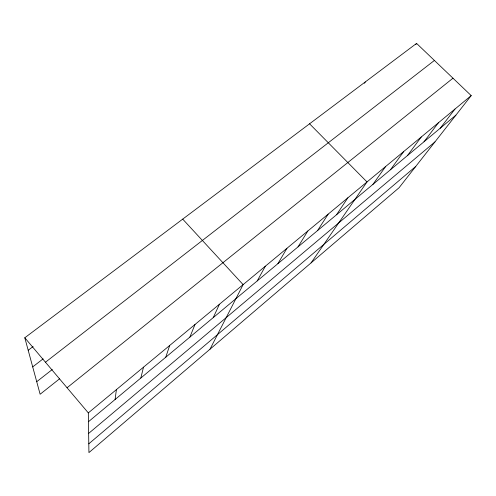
<?xml version="1.0" encoding="UTF-8"?>
<svg xmlns="http://www.w3.org/2000/svg" width="496" height="496" viewBox="0 0 496 496"><rect width="100%" height="100%" fill="white"/><g stroke="black" fill="none" stroke-linecap="round" stroke-linejoin="round"><path stroke-width="0.74" d="M115.091 399.503L116.399 389.633M140.839 378.014L143.505 367.176M165.763 357.225L169.682 345.476M189.881 337.1L194.984 324.514M213.249 317.607L219.449 304.24M209.988 349.209L243.121 284.623L182.714 219.127M364.523 83.297L365.248 81.97M257.207 280.928L265.372 266.185M277.903 263.667L286.942 248.31M415.791 44.696L416.572 43.406L471.2 95.61L399.094 187.711L88.933 452.594L88.319 412.901L24.8 337.776L416.572 43.406M298.003 246.896L307.861 230.969M317.533 230.597L328.166 214.148M336.517 214.762L347.87 197.817M311.054 262.899L367.009 181.951L309.566 123.808M372.942 184.369L385.609 166.544M390.426 169.787L403.688 151.565M407.439 155.589L421.265 136.995M424.012 141.763L438.365 122.828M440.163 128.29L454.999 109.039M88.796 443.815L415.778 166.402M88.635 433.423L434.967 141.887M88.455 421.724L455.898 115.159M88.319 412.901L471.2 95.61M67.059 387.754L452.978 78.194M59.545 378.839L40.126 394.239L24.8 337.776M36.723 381.703L52.285 369.508M45.465 362.216L434.403 60.45M32.705 366.897L43.115 358.856M28.191 350.275L33.12 346.524"/></g></svg>
